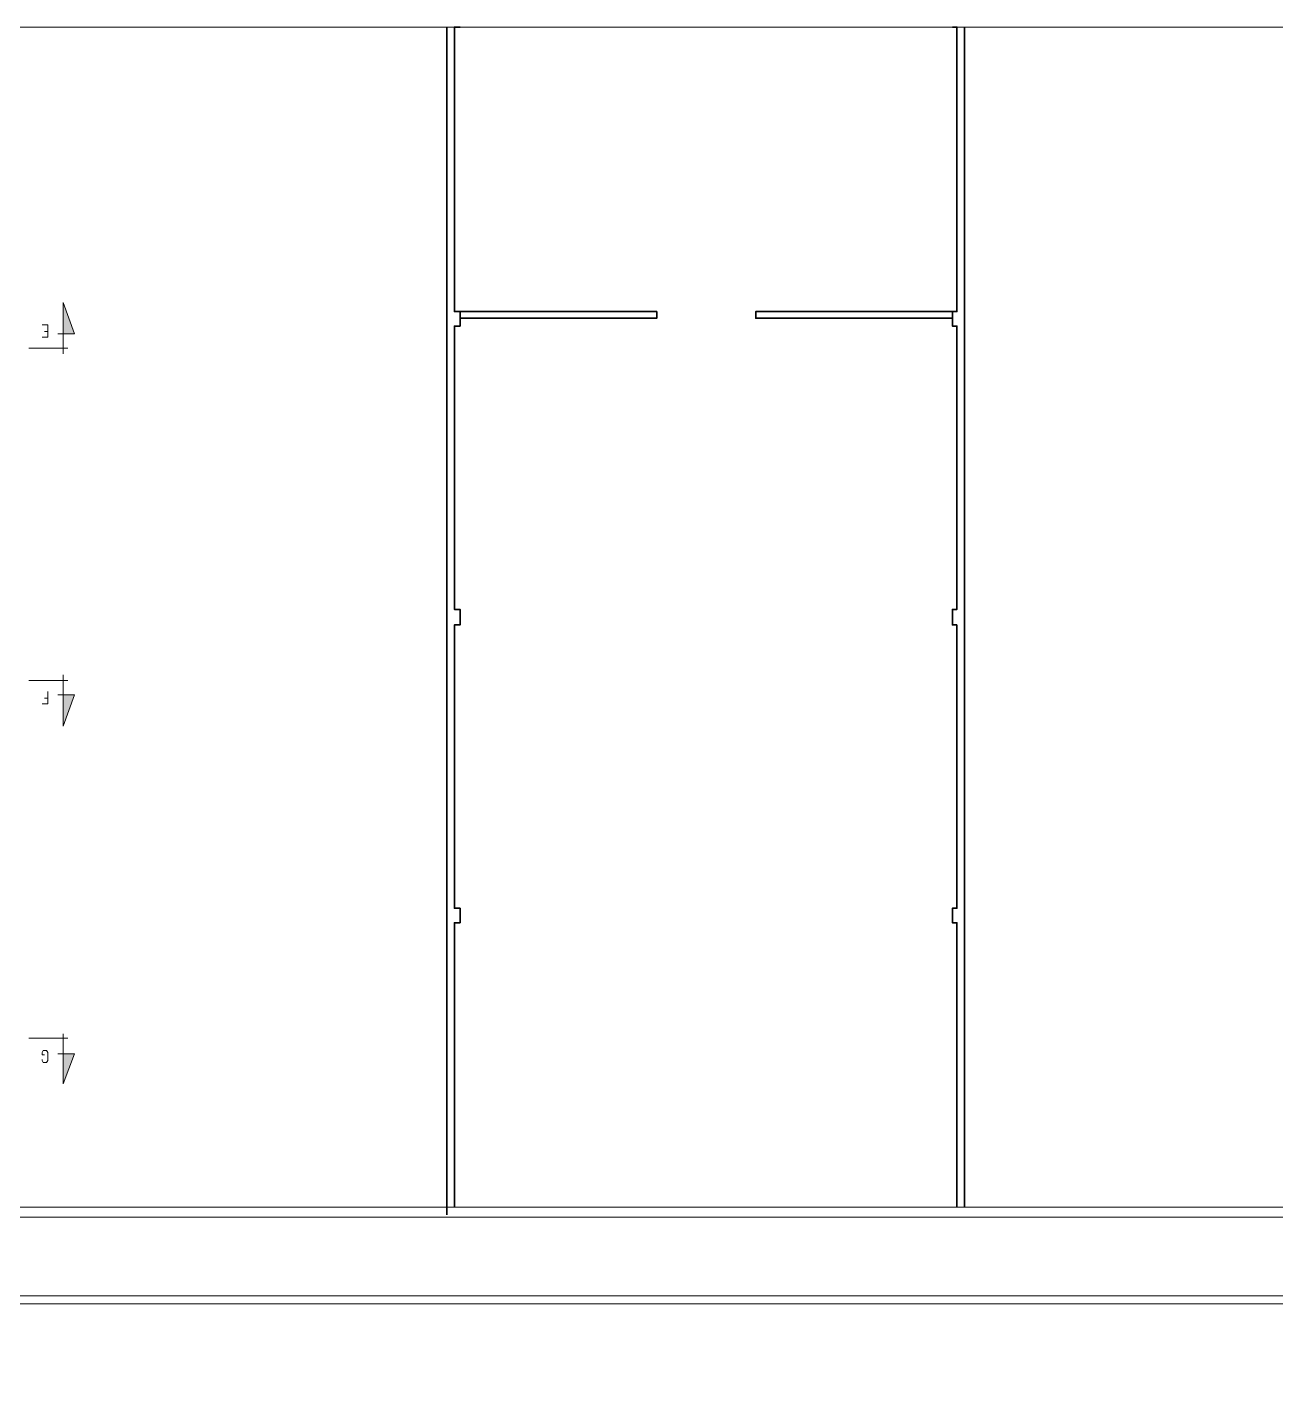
# Model space of a CAD drawing. Header units: inches. Extents: x 5 to 1823, y 18 to 726.
# Drawn here: x 517.69 to 542.91, y 296.21 to 323.61 of the extents above; entities that cross this region are included whole.
import ezdxf

# ---------------------------------------------------------------- set-up
doc = ezdxf.new("R2010")
doc.units = ezdxf.units.IN
doc.header["$MEASUREMENT"] = 0
for name, color, linetype in [('PDF2_01', 1, 'Continuous'), ('PDF2_D_Alvenaria', 7, 'Continuous'), ('PDF2_D_Cortes Vistas', 6, 'Continuous'), ('PDF2_PAREDE', 6, 'Continuous')]:
    doc.layers.add(name, color=color, linetype=linetype)

msp = doc.modelspace()

# ---------------------------------------------------------------- linework, layer by layer
at = {"layer": 'PDF2_01', "lineweight": 5}
msp.add_lwpolyline([(420.953, 323.61), (649.222, 323.61), (649.222, 170.038), (420.953, 170.038)], close=True, dxfattribs=at)
for points in [[(491.564, 297.97), (517.608, 297.97), (557.663, 297.97)], [(491.564, 297.812), (517.608, 297.812), (557.82, 297.812), (566.486, 297.812)]]:
    msp.add_lwpolyline(points, dxfattribs=at)
at = {"layer": 'PDF2_D_Alvenaria', "lineweight": 5}
msp.add_lwpolyline([(556.181, 299.564), (476.364, 299.564), (476.364, 312.339), (476.566, 312.339), (476.566, 299.766), (496.167, 299.766), (496.167, 307.714), (496.369, 307.714), (496.369, 299.766), (556.181, 299.766)], dxfattribs=at)
at = {"layer": 'PDF2_D_Cortes Vistas', "lineweight": 5}
for points in [[(518.417, 317.009), (518.417, 318.042), (518.641, 317.413), (518.304, 317.413)], [(517.99, 317.593), (518.102, 317.593), (518.102, 317.346), (517.99, 317.346)], [(518.102, 317.458), (518.035, 317.458)], [(517.721, 317.121), (518.507, 317.121)], [(517.721, 310.408), (518.507, 310.408)], [(518.417, 310.52), (518.417, 309.487), (518.641, 310.116), (518.304, 310.116)], [(518.102, 310.184), (518.102, 309.937), (517.99, 309.937)], [(518.102, 310.049), (518.035, 310.049)], [(517.721, 303.178), (518.507, 303.178)], [(518.417, 303.268), (518.417, 302.258), (518.641, 302.864), (518.304, 302.864)], [(517.99, 302.752), (517.99, 302.729), (518.013, 302.685), (518.035, 302.685), (518.057, 302.685), (518.08, 302.685), (518.102, 302.729), (518.102, 302.752), (518.102, 302.774), (518.102, 302.842), (518.102, 302.864), (518.102, 302.887), (518.08, 302.932), (518.057, 302.932), (518.035, 302.932), (518.013, 302.932), (517.99, 302.887), (517.99, 302.864), (517.99, 302.842), (518.035, 302.842)]]:
    msp.add_lwpolyline(points, dxfattribs=at)
at = {"layer": 'PDF2_D_Cortes Vistas', "transparency": 33554559}
for points in [[(518.417, 318.042), (518.417, 317.413), (518.641, 317.413)], [(518.417, 309.487), (518.417, 310.116), (518.641, 310.116)], [(518.417, 302.258), (518.417, 302.864), (518.641, 302.864)]]:
    msp.add_solid(points, dxfattribs=at)
at = {"layer": 'PDF2_PAREDE', "lineweight": 35}
for points in [[(526.163, 323.61), (526.163, 299.609)], [(526.432, 323.61), (526.32, 323.61), (526.32, 317.862), (526.432, 317.862), (526.432, 317.57), (526.32, 317.57), (526.32, 311.845), (526.432, 311.845), (526.432, 311.531), (526.32, 311.531), (526.32, 305.805), (526.432, 305.805), (526.432, 305.513), (526.32, 305.513), (526.32, 299.766)], [(536.378, 323.61), (536.468, 323.61), (536.468, 317.862), (536.468, 318.176)], [(536.625, 299.766), (536.625, 323.61)], [(536.468, 319.771), (536.468, 321.365)], [(526.163, 317.862), (526.163, 317.57)], [(526.432, 317.727), (530.406, 317.727), (530.406, 317.862), (526.432, 317.862)], [(536.378, 317.862), (532.404, 317.862), (532.404, 317.727), (536.378, 317.727)], [(536.468, 317.862), (536.378, 317.862), (536.378, 317.57), (536.468, 317.57)], [(536.625, 317.57), (536.625, 317.862)], [(536.468, 315.078), (536.468, 317.57), (536.468, 311.845), (536.468, 313.125)], [(526.163, 311.845), (526.163, 311.531)], [(536.468, 311.845), (536.378, 311.845), (536.378, 311.531), (536.468, 311.531)], [(536.625, 311.531), (536.625, 311.845)], [(526.163, 305.805), (526.163, 305.513)], [(536.468, 305.805), (536.378, 305.805), (536.378, 305.513), (536.468, 305.513), (536.468, 300.664)], [(536.625, 305.513), (536.625, 305.805)]]:
    msp.add_lwpolyline(points, dxfattribs=at)
for points in [[(536.468, 311.531), (536.468, 305.805)], [(536.468, 305.513), (536.468, 299.766)]]:
    msp.add_lwpolyline(points, close=True, dxfattribs=at)

doc.saveas('drawing.dxf')
